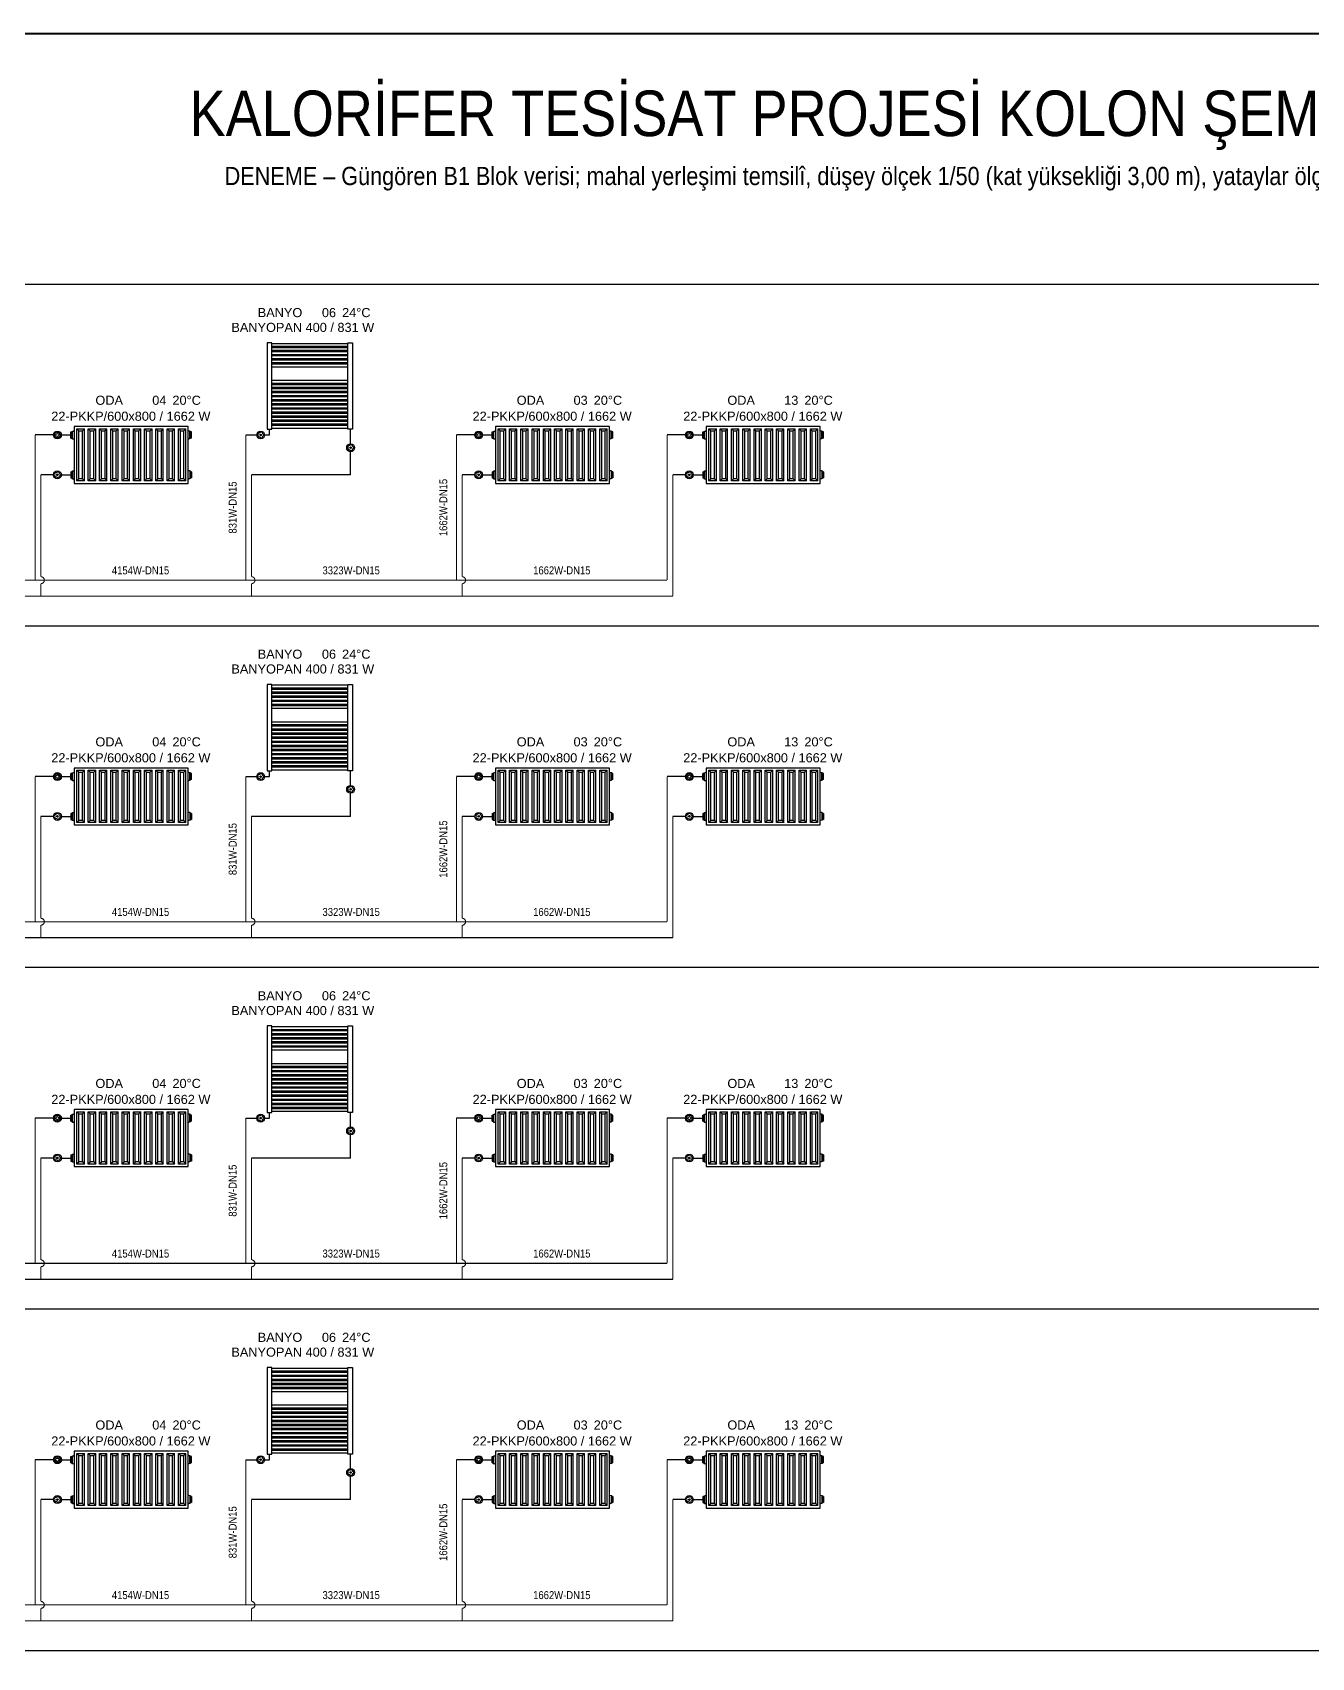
# Model space of a CAD drawing. Header units: centimetres. Extents: x -61 to 10101, y -10239 to 1521.
# Drawn here: x 2028 to 3151, y -3006 to -1579 of the extents above; entities that cross this region are included whole.
import ezdxf
from ezdxf.enums import TextEntityAlignment as Align

# ---------------------------------------------------------------- set-up
doc = ezdxf.new("R2010")
doc.units = ezdxf.units.CM
doc.linetypes.add('DASHED', pattern=[1.524, 1.27, -0.254])
doc.linetypes.add('ISITMA DONUS HATTI', pattern=[1.66, 1.57, -0.02, -0.07])
for name, color, linetype in [('MTY-ISITMA-DONUS-BORU', 30, 'ISITMA DONUS HATTI'), ('MTY-ISITMA-GIDIS-BORU', 10, 'Continuous'), ('MTY-RADYATÖR', 2, 'Continuous'), ('ROTAS-BASLIK', 7, 'Continuous'), ('ROTAS-DENEME', 1, 'Continuous'), ('ROTAS-ISITMA-CAP', 41, 'Continuous'), ('ROTAS-ISITMA-DONUS', 30, 'DASHED'), ('ROTAS-ISITMA-GIDIS', 10, 'Continuous'), ('ROTAS-KAT-BANDI', 8, 'Continuous'), ('ROTAS-MASKE', 7, 'Continuous'), ('ROTAS-PAFTA', 7, 'Continuous'), ('ROTAS-RADYATOR', 2, 'Continuous')]:
    doc.layers.add(name, color=color, linetype=linetype)
doc.styles.add('MTYCAPLT', font='arial.ttf', dxfattribs={"width": 0.65, "height": 1})
doc.styles.add('ROTAS', font='arial.ttf')

# ---------------------------------------------------------------- blocks, each defined once
blk = doc.blocks.new('MTY-RADYATOR KOLON')
at = {"layer": 'MTY-ISITMA-DONUS-BORU'}
for p, q in [((11, 22.5), (0, 22.5)), ((17.9, 22.5), (26.3, 22.5))]:
    blk.add_line(p, q, dxfattribs=at)
at = {"layer": 'MTY-ISITMA-GIDIS-BORU'}
for p, q in [((11, 57.5), (-5, 57.5)), ((17.9, 57.5), (26.3, 57.5))]:
    blk.add_line(p, q, dxfattribs=at)
at = {"layer": 'MTY-RADYATÖR', "color": 15}
for p, q in [((11.7, 57.5), (12.5, 57.5)), ((12.3, 58.4), (11.9, 58.5)), ((12.8, 59.1), (12.5, 59.4)), ((13.4, 60), (13.6, 59.6)), ((14.5, 60.2), (14.5, 59.4)), ((15.5, 60), (15.3, 59.6)), ((16.1, 59.1), (16.4, 59.4)), ((17.2, 57.5), (16.4, 57.5)), ((16.6, 58.4), (17, 58.5)), ((26.3, 60.2), (27.2, 60.2)), ((26.3, 58.8), (26.3, 60.2)), ((26.3, 58.8), (27.2, 58.8)), ((26.3, 56.2), (26.3, 58.8)), ((27.2, 60.2), (27.2, 60.7)), ((27.2, 60.7), (27.8, 60.7)), ((27.2, 58.8), (27.2, 60.2)), ((27.2, 56.2), (27.2, 58.8)), ((27.8, 60.9), (28.8, 61)), ((27.8, 60.7), (27.8, 60.9)), ((27.8, 54.3), (27.8, 60.7)), ((31.6, 17.2), (31.6, 63)), ((31.6, 63), (38.2, 63)), ((33.4, 61.3), (31.6, 63)), ((33.4, 19), (33.4, 61.3)), ((33.4, 61.3), (36.5, 61.3)), ((36.5, 61.3), (38.2, 63)), ((36.5, 19), (36.5, 61.3)), ((38.2, 17.2), (38.2, 63)), ((41.5, 17.2), (41.5, 63)), ((43.3, 61.3), (41.5, 63)), ((41.5, 63), (48.1, 63)), ((43.3, 19), (43.3, 61.3)), ((43.3, 61.3), (46.4, 61.3)), ((46.4, 61.3), (48.1, 63)), ((46.4, 19), (46.4, 61.3)), ((48.1, 17.2), (48.1, 63)), ((51.5, 17.2), (51.5, 63)), ((53.2, 61.3), (51.5, 63)), ((51.5, 63), (58, 63)), ((53.2, 19), (53.2, 61.3)), ((53.2, 61.3), (56.3, 61.3)), ((56.3, 61.3), (58, 63)), ((56.3, 19), (56.3, 61.3)), ((58, 17.2), (58, 63)), ((61.4, 17.2), (61.4, 63)), ((61.4, 63), (67.9, 63)), ((63.1, 61.3), (61.4, 63)), ((63.1, 19), (63.1, 61.3)), ((63.1, 61.3), (66.2, 61.3)), ((66.2, 61.3), (67.9, 63)), ((66.2, 19), (66.2, 61.3)), ((67.9, 17.2), (67.9, 63)), ((71.3, 17.2), (71.3, 63)), ((71.3, 63), (77.8, 63)), ((73, 61.3), (71.3, 63)), ((73, 19), (73, 61.3)), ((73, 61.3), (76.1, 61.3)), ((76.1, 61.3), (77.8, 63)), ((76.1, 19), (76.1, 61.3)), ((77.8, 17.2), (77.8, 63)), ((81.2, 17.2), (81.2, 63)), ((81.2, 63), (87.7, 63)), ((82.9, 61.3), (81.2, 63)), ((82.9, 19), (82.9, 61.3)), ((82.9, 61.3), (86, 61.3)), ((86, 61.3), (87.7, 63)), ((86, 19), (86, 61.3)), ((87.7, 17.2), (87.7, 63)), ((91.1, 17.2), (91.1, 63)), ((91.1, 63), (97.6, 63)), ((92.8, 61.3), (91.1, 63)), ((92.8, 19), (92.8, 61.3)), ((92.8, 61.3), (95.9, 61.3)), ((95.9, 61.3), (97.6, 63)), ((95.9, 19), (95.9, 61.3)), ((97.6, 17.2), (97.6, 63)), ((101, 17.2), (101, 63)), ((101, 63), (107.5, 63)), ((102.7, 61.3), (101, 63)), ((102.7, 19), (102.7, 61.3)), ((102.7, 61.3), (105.8, 61.3)), ((105.8, 61.3), (107.5, 63)), ((105.8, 19), (105.8, 61.3)), ((107.5, 17.2), (107.5, 63)), ((110.9, 17.2), (110.9, 63)), ((110.9, 63), (117.4, 63)), ((112.6, 61.3), (110.9, 63)), ((112.6, 19), (112.6, 61.3)), ((112.6, 61.3), (115.7, 61.3)), ((115.7, 61.3), (117.4, 63)), ((115.7, 19), (115.7, 61.3)), ((117.4, 17.2), (117.4, 63)), ((120.8, 17.2), (120.8, 63)), ((120.8, 63), (127.3, 63)), ((122.5, 61.3), (120.8, 63)), ((122.5, 19), (122.5, 61.3)), ((122.5, 61.3), (125.6, 61.3)), ((125.6, 61.3), (127.3, 63)), ((125.6, 19), (125.6, 61.3)), ((127.3, 17.2), (127.3, 63)), ((130.8, 60.9), (129.8, 61)), ((130.8, 60.7), (130.8, 60.9)), ((130.8, 54.3), (130.8, 60.7)), ((131.4, 60.7), (130.8, 60.7)), ((131.4, 60.2), (131.4, 60.7)), ((132.3, 60.2), (131.4, 60.2)), ((131.4, 58.8), (131.4, 60.2)), ((132.3, 58.8), (131.4, 58.8)), ((131.4, 56.2), (131.4, 58.8)), ((132.3, 58.8), (132.3, 60.2)), ((132.3, 56.2), (132.3, 58.8)), ((12.3, 56.6), (11.9, 56.5)), ((12.8, 55.9), (12.5, 55.6)), ((13.4, 55), (13.6, 55.4)), ((14.5, 54.8), (14.5, 55.6)), ((15.5, 55), (15.3, 55.4)), ((16.1, 55.9), (16.4, 55.6)), ((16.6, 56.6), (17, 56.5)), ((26.3, 56.2), (27.2, 56.2)), ((26.3, 54.8), (26.3, 56.2)), ((26.3, 54.8), (27.2, 54.8)), ((27.2, 54.8), (27.2, 56.2)), ((27.2, 54.3), (27.2, 54.8)), ((27.2, 54.3), (27.8, 54.3)), ((27.8, 54.1), (27.8, 54.3)), ((27.8, 54.1), (28.8, 54)), ((130.8, 54.1), (129.8, 54)), ((131.4, 54.3), (130.8, 54.3)), ((130.8, 54.1), (130.8, 54.3)), ((132.3, 56.2), (131.4, 56.2)), ((131.4, 54.8), (131.4, 56.2)), ((132.3, 54.8), (131.4, 54.8)), ((131.4, 54.3), (131.4, 54.8)), ((132.3, 54.8), (132.3, 56.2)), ((15.2, 22.5), (13.8, 22.5)), ((26.3, 25.2), (27.2, 25.2)), ((26.3, 25.2), (26.3, 23.8)), ((26.3, 23.8), (27.2, 23.8)), ((26.3, 23.8), (26.3, 21.2)), ((26.3, 21.2), (27.2, 21.2)), ((26.3, 21.2), (26.3, 19.8)), ((26.3, 19.8), (27.2, 19.8)), ((27.2, 25.7), (27.8, 25.7)), ((27.2, 25.7), (27.2, 25.2)), ((27.2, 25.2), (27.2, 23.8)), ((27.2, 23.8), (27.2, 21.2)), ((27.2, 21.2), (27.2, 19.8)), ((27.2, 19.8), (27.2, 19.3)), ((27.2, 19.3), (27.8, 19.3)), ((27.8, 25.9), (28.8, 26)), ((27.8, 25.9), (27.8, 25.7)), ((27.8, 25.7), (27.8, 19.3)), ((27.8, 19.3), (27.8, 19.1)), ((27.8, 19.1), (28.8, 19)), ((33.4, 19), (31.6, 17.2)), ((38.2, 17.2), (31.6, 17.2)), ((36.5, 19), (33.4, 19)), ((36.5, 19), (38.2, 17.2)), ((43.3, 19), (41.5, 17.2)), ((48.1, 17.2), (41.5, 17.2)), ((46.4, 19), (43.3, 19)), ((46.4, 19), (48.1, 17.2)), ((53.2, 19), (51.5, 17.2)), ((58, 17.2), (51.5, 17.2)), ((56.3, 19), (53.2, 19)), ((56.3, 19), (58, 17.2)), ((63.1, 19), (61.4, 17.2)), ((67.9, 17.2), (61.4, 17.2)), ((66.2, 19), (63.1, 19)), ((66.2, 19), (67.9, 17.2)), ((73, 19), (71.3, 17.2)), ((77.8, 17.2), (71.3, 17.2)), ((76.1, 19), (73, 19)), ((76.1, 19), (77.8, 17.2)), ((82.9, 19), (81.2, 17.2)), ((87.7, 17.2), (81.2, 17.2)), ((86, 19), (82.9, 19)), ((86, 19), (87.7, 17.2)), ((92.8, 19), (91.1, 17.2)), ((97.6, 17.2), (91.1, 17.2)), ((95.9, 19), (92.8, 19)), ((95.9, 19), (97.6, 17.2)), ((102.7, 19), (101, 17.2)), ((107.5, 17.2), (101, 17.2)), ((105.8, 19), (102.7, 19)), ((105.8, 19), (107.5, 17.2)), ((112.6, 19), (110.9, 17.2)), ((117.4, 17.2), (110.9, 17.2)), ((115.7, 19), (112.6, 19)), ((115.7, 19), (117.4, 17.2)), ((122.5, 19), (120.8, 17.2)), ((127.3, 17.2), (120.8, 17.2)), ((125.6, 19), (122.5, 19)), ((125.6, 19), (127.3, 17.2)), ((130.8, 25.9), (129.8, 26)), ((130.8, 19.1), (129.8, 19)), ((130.8, 25.9), (130.8, 25.7)), ((130.8, 25.7), (130.8, 19.3)), ((131.4, 25.7), (130.8, 25.7)), ((130.8, 19.3), (130.8, 19.1)), ((131.4, 19.3), (130.8, 19.3)), ((131.4, 25.7), (131.4, 25.2)), ((132.3, 25.2), (131.4, 25.2)), ((131.4, 25.2), (131.4, 23.8)), ((132.3, 23.8), (131.4, 23.8)), ((131.4, 23.8), (131.4, 21.2)), ((132.3, 21.2), (131.4, 21.2)), ((131.4, 21.2), (131.4, 19.8)), ((132.3, 19.8), (131.4, 19.8)), ((131.4, 19.8), (131.4, 19.3)), ((132.3, 25.2), (132.3, 23.8)), ((132.3, 23.8), (132.3, 21.2)), ((132.3, 21.2), (132.3, 19.8))]:
    blk.add_line(p, q, dxfattribs=at)
blk.add_lwpolyline([(129.3, 65), (29.3, 65), (29.3, 15), (129.3, 15)], close=True, dxfattribs=at)
for centre, radius in [((14.5, 57.5), 3.45), ((14.5, 57.5), 2.72), ((14.5, 57.5), 1.41), ((14.5, 22.5), 3.45), ((14.5, 22.5), 0.697)]:
    blk.add_circle(centre, radius, dxfattribs=at)
for centre, radius, start, end in [((28.7, 61.6), 0.575, 274, 350), ((129.8, 61.6), 0.575, 190, 266), ((28.7, 53.4), 0.575, 10, 86), ((129.8, 53.4), 0.575, 94, 170), ((12.6, 23.9), 0.622, 108, 180), ((10.3, 22.5), 2.15, 320.2532, 39.7468), ((12.6, 21.1), 0.622, 180, 252), ((12.5, 28.5), 4.01, 267.9571, 308.0429), ((13.1, 18.2), 2.44, 37.6114, 106.3886), ((15.2, 24.7), 0.622, 36, 108), ((15.2, 20.3), 0.622, 252, 324), ((18.5, 25.4), 2.8, 186.5365, 245.4635), ((18.3, 19.7), 2.6, 112.1116, 175.8884), ((16.8, 22.5), 0.622, 324, 36), ((28.7, 26.6), 0.575, 274, 350), ((28.7, 18.4), 0.575, 10, 86), ((129.8, 26.6), 0.575, 190, 266), ((129.8, 18.4), 0.575, 94, 170)]:
    blk.add_arc(centre, radius, start, end, dxfattribs=at)
at = {"layer": 'MTY-RADYATÖR', "color": 2, "style": 'MTYCAPLT', "width": 0.65}
for tag, p, height in [('MAHAL_001', (63.5, 86), 10), ('RAD_001', (69.6, 72.5), 10), ('NO_001', (33.9, 42.2), 15), ('DERECE_001', (86.3, 32.4), 10)]:
    blk.add_attdef(tag, p, '', height=height, dxfattribs=at)
blk = doc.blocks.new('MTY-RADYATÖR BANYOPAN KOLON')
at = {"layer": 'MTY-ISITMA-DONUS-BORU'}
for p, q in [((87, 49.7), (87, 62.5)), ((87, 22.5), (87, 42.8)), ((87, 22.5), (0, 22.5))]:
    blk.add_line(p, q, dxfattribs=at)
at = {"layer": 'MTY-ISITMA-GIDIS-BORU'}
for p, q in [((-5, 57.5), (4.6, 57.5)), ((11.5, 57.5), (15.7, 57.5)), ((15.7, 57.5), (15.7, 62.5))]:
    blk.add_line(p, q, dxfattribs=at)
at = {"layer": 'MTY-RADYATÖR', "color": 15}
for p, q in [((8.7, 57.5), (7.3, 57.5)), ((87.7, 46.3), (86.3, 46.3))]:
    blk.add_line(p, q, dxfattribs=at)
at = {"layer": 'MTY-RADYATÖR', "color": 15, "linetype": 'ByBlock'}
for points in [[(13.7, 138.5), (13.7, 62.5)], [(17.7, 138.5), (13.7, 138.5)], [(17.7, 62.5), (17.7, 138.5)], [(84.7, 137.7), (17.7, 137.7)], [(84.7, 135.2), (17.7, 135.2)], [(84.7, 134.1), (17.7, 134.1)], [(84.7, 131.6), (17.7, 131.6)], [(84.7, 130.5), (17.7, 130.5)], [(84.7, 62.5), (84.7, 138.5)], [(84.7, 138.5), (88.7, 138.5)], [(88.7, 138.5), (88.7, 62.5)], [(84.7, 128), (17.7, 128)], [(84.7, 126.9), (17.7, 126.9)], [(84.7, 124.4), (17.7, 124.4)], [(84.7, 123.3), (17.7, 123.3)], [(84.7, 120.8), (17.7, 120.8)], [(84.7, 119.7), (17.7, 119.7)], [(84.7, 117.2), (17.7, 117.2)], [(84.7, 105.3), (17.7, 105.3)], [(84.7, 102.8), (17.7, 102.8)], [(84.7, 101.7), (17.7, 101.7)], [(84.7, 99.2), (17.7, 99.2)], [(84.7, 98.1), (17.7, 98.1)], [(84.7, 95.6), (17.7, 95.6)], [(84.7, 94.5), (17.7, 94.5)], [(84.7, 92), (17.7, 92)], [(84.7, 90.9), (17.7, 90.9)], [(84.7, 88.4), (17.7, 88.4)], [(84.7, 87.3), (17.7, 87.3)], [(84.7, 84.8), (17.7, 84.8)], [(84.7, 83.7), (17.7, 83.7)], [(84.7, 81.2), (17.7, 81.2)], [(84.7, 80.1), (17.7, 80.1)], [(84.7, 77.6), (17.7, 77.6)], [(84.7, 76.5), (17.7, 76.5)], [(84.7, 74), (17.7, 74)], [(84.7, 72.9), (17.7, 72.9)], [(13.7, 62.5), (17.7, 62.5)], [(84.7, 70.4), (17.7, 70.4)], [(84.7, 69.3), (17.7, 69.3)], [(84.7, 66.9), (17.7, 66.9)], [(84.7, 65.7), (17.7, 65.7)], [(84.7, 63.2), (17.7, 63.2)], [(88.7, 62.5), (84.7, 62.5)]]:
    blk.add_lwpolyline(points, dxfattribs=at)
at = {"layer": 'MTY-RADYATÖR', "color": 15}
for centre, radius in [((8, 57.5), 3.45), ((8, 57.5), 0.697), ((87, 46.3), 3.45), ((87, 46.3), 0.697)]:
    blk.add_circle(centre, radius, dxfattribs=at)
for centre, radius, start, end in [((6.1, 58.9), 0.622, 108, 180), ((3.8, 57.5), 2.15, 320.2532, 39.7468), ((6.1, 63.5), 4.01, 267.9571, 308.0429), ((8.7, 59.7), 0.622, 36, 108), ((12, 60.4), 2.8, 186.5365, 245.4635), ((11.8, 54.7), 2.6, 112.1116, 175.8884), ((10.4, 57.5), 0.622, 324, 36), ((6.1, 56.1), 0.622, 180, 252), ((6.6, 53.2), 2.44, 37.6114, 106.3886), ((8.7, 55.3), 0.622, 252, 324), ((85.1, 47.7), 0.622, 108, 180), ((82.8, 46.3), 2.15, 320.2532, 39.7468), ((85.1, 44.9), 0.622, 180, 252), ((85, 52.3), 4.01, 267.9571, 308.0429), ((85.6, 42), 2.44, 37.6114, 106.3886), ((87.7, 48.5), 0.622, 36, 108), ((87.7, 44.1), 0.622, 252, 324), ((91, 49.2), 2.8, 186.5365, 245.4635), ((90.8, 43.5), 2.6, 112.1116, 175.8884), ((89.3, 46.3), 0.622, 324, 36)]:
    blk.add_arc(centre, radius, start, end, dxfattribs=at)
at = {"layer": 'MTY-RADYATÖR', "style": 'MTYCAPLT', "width": 0.65}
for tag, p, height in [('MAHAL_001', (35.4, 157.7), 10), ('RAD_001', (41.5, 142.7), 10), ('DERECE_001', (32.2, 111.8), 10), ('NO_001', (40.8, 78), 15)]:
    blk.add_attdef(tag, p, '', height=height, dxfattribs=at)

msp = doc.modelspace()

# ---------------------------------------------------------------- linework, layer by layer
at = {"layer": 'ROTAS-ISITMA-DONUS', "ltscale": 12, "const_width": 1}
for points in [[(2035, -2074), (2035, -2063, 1), (2035, -2057), (2035, -1967.5)], [(2220, -2074), (2220, -2063, 1), (2220, -2057), (2220, -1967.5)], [(2405, -2074), (2405, -2063, 1), (2405, -2057), (2405, -1967.5)], [(2035, -2374), (2035, -2363, 1), (2035, -2357), (2035, -2267.5)], [(2220, -2374), (2220, -2363, 1), (2220, -2357), (2220, -2267.5)], [(2405, -2374), (2405, -2363, 1), (2405, -2357), (2405, -2267.5)], [(2035, -2674), (2035, -2663, 1), (2035, -2657), (2035, -2567.5)], [(2220, -2674), (2220, -2663, 1), (2220, -2657), (2220, -2567.5)], [(2405, -2674), (2405, -2663, 1), (2405, -2657), (2405, -2567.5)], [(2035, -2974), (2035, -2963, 1), (2035, -2957), (2035, -2867.5)], [(2220, -2974), (2220, -2963, 1), (2220, -2957), (2220, -2867.5)], [(2405, -2974), (2405, -2963, 1), (2405, -2957), (2405, -2867.5)]]:
    msp.add_lwpolyline(points, format="xyb", dxfattribs=at)
for points in [[(2590, -2074), (2590, -1967.5)], [(1170, -2074), (2590, -2074)], [(2590, -2374), (2590, -2267.5)], [(1170, -2374), (2590, -2374)], [(2590, -2674), (2590, -2567.5)], [(1170, -2674), (2590, -2674)], [(2590, -2974), (2590, -2867.5)], [(1170, -2974), (2590, -2974)]]:
    msp.add_lwpolyline(points, dxfattribs=at)
at = {"layer": 'ROTAS-ISITMA-GIDIS', "const_width": 1}
for points in [[(2030, -2060), (2030, -1932.5)], [(2215, -2060), (2215, -1932.5)], [(2400, -2060), (2400, -1932.5)], [(2585, -2060), (2585, -1932.5)], [(1170, -2060), (2585, -2060)], [(2030, -2360), (2030, -2232.5)], [(2215, -2360), (2215, -2232.5)], [(2400, -2360), (2400, -2232.5)], [(2585, -2360), (2585, -2232.5)], [(1170, -2360), (2585, -2360)], [(2030, -2660), (2030, -2532.5)], [(2215, -2660), (2215, -2532.5)], [(2400, -2660), (2400, -2532.5)], [(2585, -2660), (2585, -2532.5)], [(1170, -2660), (2585, -2660)], [(2030, -2960), (2030, -2832.5)], [(2215, -2960), (2215, -2832.5)], [(2400, -2960), (2400, -2832.5)], [(2585, -2960), (2585, -2832.5)], [(1170, -2960), (2585, -2960)]]:
    msp.add_lwpolyline(points, dxfattribs=at)
at = {"layer": 'ROTAS-KAT-BANDI'}
for points in [[(0, -1800), (5400, -1800)], [(0, -2100), (5400, -2100)], [(0, -2400), (5400, -2400)], [(0, -2700), (5400, -2700)], [(0, -3000), (5400, -3000)]]:
    msp.add_lwpolyline(points, dxfattribs=at)

# ---------------------------------------------------------------- wipeouts: each hides what was drawn before it
for points in [[(2292.4, -1680), (3087.6, -1680), (3087.6, -1620), (2292.4, -1620)], [(2210.6, -1717), (3181.4, -1717), (3181.4, -1693), (2210.6, -1693)], [(2213, -1844), (2313, -1844), (2313, -1832), (2213, -1832)], [(2052.4, -1922), (2171.6, -1922), (2171.6, -1910), (2052.4, -1910)], [(2422.4, -1922), (2541.6, -1922), (2541.6, -1910), (2422.4, -1910)], [(2607.4, -1922), (2726.6, -1922), (2726.6, -1910), (2607.4, -1910)], [(2213, -2144), (2313, -2144), (2313, -2132), (2213, -2132)], [(2052.4, -2222), (2171.6, -2222), (2171.6, -2210), (2052.4, -2210)], [(2422.4, -2222), (2541.6, -2222), (2541.6, -2210), (2422.4, -2210)], [(2607.4, -2222), (2726.6, -2222), (2726.6, -2210), (2607.4, -2210)], [(2213, -2444), (2313, -2444), (2313, -2432), (2213, -2432)], [(2052.4, -2522), (2171.6, -2522), (2171.6, -2510), (2052.4, -2510)], [(2422.4, -2522), (2541.6, -2522), (2541.6, -2510), (2422.4, -2510)], [(2607.4, -2522), (2726.6, -2522), (2726.6, -2510), (2607.4, -2510)], [(2213, -2744), (2313, -2744), (2313, -2732), (2213, -2732)], [(2052.4, -2822), (2171.6, -2822), (2171.6, -2810), (2052.4, -2810)], [(2422.4, -2822), (2541.6, -2822), (2541.6, -2810), (2422.4, -2810)], [(2607.4, -2822), (2726.6, -2822), (2726.6, -2810), (2607.4, -2810)]]:
    msp.add_wipeout(points).dxf.layer = 'ROTAS-MASKE'

# ---------------------------------------------------------------- next in the draw order: texts
at = {"layer": 'ROTAS-BASLIK', "style": 'ROTAS', "width": 0.85}
msp.add_text('KALORİFER TESİSAT PROJESİ KOLON ŞEMASI', height=40, dxfattribs=at).set_placement((2700, -1650), align=Align.MIDDLE_CENTER)
at = {"layer": 'ROTAS-DENEME', "style": 'ROTAS', "width": 0.85}
msp.add_text('DENEME – Güngören B1 Blok verisi; mahal yerleşimi temsilî, düşey ölçek 1/50 (kat yüksekliği 3,00 m), yataylar ölçeksiz', height=16, dxfattribs=at).set_placement((2700, -1705), align=Align.MIDDLE_CENTER)

# ---------------------------------------------------------------- next in the draw order: wipeouts: each hides what was drawn before it
for points in [[(2229, -1831), (2257, -1831), (2257, -1819), (2229, -1819)], [(2279.2, -1831), (2292.8, -1831), (2292.8, -1819), (2279.2, -1819)], [(2083.8, -1908), (2102.2, -1908), (2102.2, -1896), (2083.8, -1896)], [(2130.2, -1908), (2143.8, -1908), (2143.8, -1896), (2130.2, -1896)], [(2453.8, -1908), (2472.2, -1908), (2472.2, -1896), (2453.8, -1896)], [(2500.2, -1908), (2513.8, -1908), (2513.8, -1896), (2500.2, -1896)], [(2638.8, -1908), (2657.2, -1908), (2657.2, -1896), (2638.8, -1896)], [(2685.2, -1908), (2698.8, -1908), (2698.8, -1896), (2685.2, -1896)], [(2210.8, -2015.8), (2210.8, -1980.2), (2200.2, -1980.2), (2200.2, -2015.8)], [(2101.2, -2058.8), (2140.3, -2058.8), (2140.3, -2048.2), (2101.2, -2048.2)], [(2286.2, -2058.8), (2325.3, -2058.8), (2325.3, -2048.2), (2286.2, -2048.2)], [(2471.2, -2058.8), (2510.3, -2058.8), (2510.3, -2048.2), (2471.2, -2048.2)], [(2229, -2131), (2257, -2131), (2257, -2119), (2229, -2119)], [(2279.2, -2131), (2292.8, -2131), (2292.8, -2119), (2279.2, -2119)], [(2083.8, -2208), (2102.2, -2208), (2102.2, -2196), (2083.8, -2196)], [(2130.2, -2208), (2143.8, -2208), (2143.8, -2196), (2130.2, -2196)], [(2453.8, -2208), (2472.2, -2208), (2472.2, -2196), (2453.8, -2196)], [(2500.2, -2208), (2513.8, -2208), (2513.8, -2196), (2500.2, -2196)], [(2638.8, -2208), (2657.2, -2208), (2657.2, -2196), (2638.8, -2196)], [(2685.2, -2208), (2698.8, -2208), (2698.8, -2196), (2685.2, -2196)], [(2210.8, -2315.8), (2210.8, -2280.2), (2200.2, -2280.2), (2200.2, -2315.8)], [(2101.2, -2358.8), (2140.3, -2358.8), (2140.3, -2348.2), (2101.2, -2348.2)], [(2286.2, -2358.8), (2325.3, -2358.8), (2325.3, -2348.2), (2286.2, -2348.2)], [(2471.2, -2358.8), (2510.3, -2358.8), (2510.3, -2348.2), (2471.2, -2348.2)], [(2229, -2431), (2257, -2431), (2257, -2419), (2229, -2419)], [(2279.2, -2431), (2292.8, -2431), (2292.8, -2419), (2279.2, -2419)], [(2083.8, -2508), (2102.2, -2508), (2102.2, -2496), (2083.8, -2496)], [(2130.2, -2508), (2143.8, -2508), (2143.8, -2496), (2130.2, -2496)], [(2453.8, -2508), (2472.2, -2508), (2472.2, -2496), (2453.8, -2496)], [(2500.2, -2508), (2513.8, -2508), (2513.8, -2496), (2500.2, -2496)], [(2638.8, -2508), (2657.2, -2508), (2657.2, -2496), (2638.8, -2496)], [(2685.2, -2508), (2698.8, -2508), (2698.8, -2496), (2685.2, -2496)], [(2210.8, -2615.8), (2210.8, -2580.2), (2200.2, -2580.2), (2200.2, -2615.8)], [(2101.2, -2658.8), (2140.3, -2658.8), (2140.3, -2648.2), (2101.2, -2648.2)], [(2286.2, -2658.8), (2325.3, -2658.8), (2325.3, -2648.2), (2286.2, -2648.2)], [(2471.2, -2658.8), (2510.3, -2658.8), (2510.3, -2648.2), (2471.2, -2648.2)], [(2229, -2731), (2257, -2731), (2257, -2719), (2229, -2719)], [(2279.2, -2731), (2292.8, -2731), (2292.8, -2719), (2279.2, -2719)], [(2083.8, -2808), (2102.2, -2808), (2102.2, -2796), (2083.8, -2796)], [(2130.2, -2808), (2143.8, -2808), (2143.8, -2796), (2130.2, -2796)], [(2453.8, -2808), (2472.2, -2808), (2472.2, -2796), (2453.8, -2796)], [(2500.2, -2808), (2513.8, -2808), (2513.8, -2796), (2500.2, -2796)], [(2638.8, -2808), (2657.2, -2808), (2657.2, -2796), (2638.8, -2796)], [(2685.2, -2808), (2698.8, -2808), (2698.8, -2796), (2685.2, -2796)], [(2210.8, -2915.8), (2210.8, -2880.2), (2200.2, -2880.2), (2200.2, -2915.8)], [(2101.2, -2958.8), (2140.3, -2958.8), (2140.3, -2948.2), (2101.2, -2948.2)], [(2286.2, -2958.8), (2325.3, -2958.8), (2325.3, -2948.2), (2286.2, -2948.2)], [(2471.2, -2958.8), (2510.3, -2958.8), (2510.3, -2948.2), (2471.2, -2948.2)]]:
    msp.add_wipeout(points).dxf.layer = 'ROTAS-MASKE'

# ---------------------------------------------------------------- next in the draw order: texts
at = {"layer": 'ROTAS-ISITMA-CAP', "style": 'ROTAS', "width": 0.85}
for p in [(2209, -1996.2), (2209, -2296.2), (2209, -2596.2), (2209, -2896.2)]:
    msp.add_text('831W-DN15', height=7, rotation=90, dxfattribs=at).set_placement(p, align=Align.BOTTOM_CENTER)
for s, p in [('4154W-DN15', (2122.5, -2057)), ('3323W-DN15', (2307.5, -2057)), ('1662W-DN15', (2492.5, -2057)), ('4154W-DN15', (2122.5, -2357)), ('3323W-DN15', (2307.5, -2357)), ('1662W-DN15', (2492.5, -2357)), ('4154W-DN15', (2122.5, -2657)), ('3323W-DN15', (2307.5, -2657)), ('1662W-DN15', (2492.5, -2657)), ('4154W-DN15', (2122.5, -2957)), ('3323W-DN15', (2307.5, -2957)), ('1662W-DN15', (2492.5, -2957))]:
    msp.add_text(s, height=7, dxfattribs=at).set_placement(p, align=Align.BOTTOM_CENTER)

# ---------------------------------------------------------------- next in the draw order: wipeouts: each hides what was drawn before it
for points in [[(2298.4, -1831), (2321.6, -1831), (2321.6, -1819), (2298.4, -1819)], [(2149.4, -1908), (2172.6, -1908), (2172.6, -1896), (2149.4, -1896)], [(2519.4, -1908), (2542.6, -1908), (2542.6, -1896), (2519.4, -1896)], [(2704.4, -1908), (2727.6, -1908), (2727.6, -1896), (2704.4, -1896)], [(2298.4, -2131), (2321.6, -2131), (2321.6, -2119), (2298.4, -2119)], [(2149.4, -2208), (2172.6, -2208), (2172.6, -2196), (2149.4, -2196)], [(2519.4, -2208), (2542.6, -2208), (2542.6, -2196), (2519.4, -2196)], [(2704.4, -2208), (2727.6, -2208), (2727.6, -2196), (2704.4, -2196)], [(2298.4, -2431), (2321.6, -2431), (2321.6, -2419), (2298.4, -2419)], [(2149.4, -2508), (2172.6, -2508), (2172.6, -2496), (2149.4, -2496)], [(2519.4, -2508), (2542.6, -2508), (2542.6, -2496), (2519.4, -2496)], [(2704.4, -2508), (2727.6, -2508), (2727.6, -2496), (2704.4, -2496)], [(2298.4, -2731), (2321.6, -2731), (2321.6, -2719), (2298.4, -2719)], [(2149.4, -2808), (2172.6, -2808), (2172.6, -2796), (2149.4, -2796)], [(2519.4, -2808), (2542.6, -2808), (2542.6, -2796), (2519.4, -2796)], [(2704.4, -2808), (2727.6, -2808), (2727.6, -2796), (2704.4, -2796)]]:
    msp.add_wipeout(points).dxf.layer = 'ROTAS-MASKE'

# ---------------------------------------------------------------- next in the draw order: block references
at = {"layer": 'ROTAS-RADYATOR'}
ref = msp.add_blockref('MTY-RADYATÖR BANYOPAN KOLON', (2220, -1990), dxfattribs=at)
ref.add_attrib('RAD_001', 'BANYOPAN 400 / 831 W', dxfattribs={"layer": 'MTY-RADYATÖR', "height": 8, "style": 'MTYCAPLT'}).set_placement((2265, -1838), align=Align.MIDDLE_CENTER)
ref.add_attrib('NO_001', '06', dxfattribs={"layer": 'MTY-RADYATÖR', "height": 8, "style": 'MTYCAPLT'}).set_placement((2288, -1825), align=Align.MIDDLE_CENTER)
ref.add_attrib('DERECE_001', '24°C', dxfattribs={"layer": 'MTY-RADYATÖR', "height": 8, "style": 'MTYCAPLT'}).set_placement((2312, -1825), align=Align.MIDDLE_CENTER)
ref.add_attrib('MAHAL_001', 'BANYO', dxfattribs={"layer": 'MTY-RADYATÖR', "height": 8, "style": 'MTYCAPLT'}).set_placement((2245, -1825), align=Align.MIDDLE_CENTER)
ref = msp.add_blockref('MTY-RADYATOR KOLON', (2035, -1990), dxfattribs=at)
ref.add_attrib('RAD_001', '22-PKKP/600x800 / 1662 W', dxfattribs={"layer": 'MTY-RADYATÖR', "color": 2, "height": 8, "style": 'MTYCAPLT'}).set_placement((2114, -1916), align=Align.MIDDLE_CENTER)
ref.add_attrib('NO_001', '04', dxfattribs={"layer": 'MTY-RADYATÖR', "color": 2, "height": 8, "style": 'MTYCAPLT'}).set_placement((2139, -1902), align=Align.MIDDLE_CENTER)
ref.add_attrib('DERECE_001', '20°C', dxfattribs={"layer": 'MTY-RADYATÖR', "color": 2, "height": 8, "style": 'MTYCAPLT'}).set_placement((2163, -1902), align=Align.MIDDLE_CENTER)
ref.add_attrib('MAHAL_001', 'ODA', dxfattribs={"layer": 'MTY-RADYATÖR', "color": 2, "height": 8, "style": 'MTYCAPLT'}).set_placement((2095, -1902), align=Align.MIDDLE_CENTER)
ref = msp.add_blockref('MTY-RADYATOR KOLON', (2405, -1990), dxfattribs=at)
ref.add_attrib('RAD_001', '22-PKKP/600x800 / 1662 W', dxfattribs={"layer": 'MTY-RADYATÖR', "color": 2, "height": 8, "style": 'MTYCAPLT'}).set_placement((2484, -1916), align=Align.MIDDLE_CENTER)
ref.add_attrib('NO_001', '03', dxfattribs={"layer": 'MTY-RADYATÖR', "color": 2, "height": 8, "style": 'MTYCAPLT'}).set_placement((2509, -1902), align=Align.MIDDLE_CENTER)
ref.add_attrib('DERECE_001', '20°C', dxfattribs={"layer": 'MTY-RADYATÖR', "color": 2, "height": 8, "style": 'MTYCAPLT'}).set_placement((2533, -1902), align=Align.MIDDLE_CENTER)
ref.add_attrib('MAHAL_001', 'ODA', dxfattribs={"layer": 'MTY-RADYATÖR', "color": 2, "height": 8, "style": 'MTYCAPLT'}).set_placement((2465, -1902), align=Align.MIDDLE_CENTER)
ref = msp.add_blockref('MTY-RADYATOR KOLON', (2590, -1990), dxfattribs=at)
ref.add_attrib('RAD_001', '22-PKKP/600x800 / 1662 W', dxfattribs={"layer": 'MTY-RADYATÖR', "color": 2, "height": 8, "style": 'MTYCAPLT'}).set_placement((2669, -1916), align=Align.MIDDLE_CENTER)
ref.add_attrib('NO_001', '13', dxfattribs={"layer": 'MTY-RADYATÖR', "color": 2, "height": 8, "style": 'MTYCAPLT'}).set_placement((2694, -1902), align=Align.MIDDLE_CENTER)
ref.add_attrib('DERECE_001', '20°C', dxfattribs={"layer": 'MTY-RADYATÖR', "color": 2, "height": 8, "style": 'MTYCAPLT'}).set_placement((2718, -1902), align=Align.MIDDLE_CENTER)
ref.add_attrib('MAHAL_001', 'ODA', dxfattribs={"layer": 'MTY-RADYATÖR', "color": 2, "height": 8, "style": 'MTYCAPLT'}).set_placement((2650, -1902), align=Align.MIDDLE_CENTER)
ref = msp.add_blockref('MTY-RADYATÖR BANYOPAN KOLON', (2220, -2290), dxfattribs=at)
ref.add_attrib('RAD_001', 'BANYOPAN 400 / 831 W', dxfattribs={"layer": 'MTY-RADYATÖR', "height": 8, "style": 'MTYCAPLT'}).set_placement((2265, -2138), align=Align.MIDDLE_CENTER)
ref.add_attrib('NO_001', '06', dxfattribs={"layer": 'MTY-RADYATÖR', "height": 8, "style": 'MTYCAPLT'}).set_placement((2288, -2125), align=Align.MIDDLE_CENTER)
ref.add_attrib('DERECE_001', '24°C', dxfattribs={"layer": 'MTY-RADYATÖR', "height": 8, "style": 'MTYCAPLT'}).set_placement((2312, -2125), align=Align.MIDDLE_CENTER)
ref.add_attrib('MAHAL_001', 'BANYO', dxfattribs={"layer": 'MTY-RADYATÖR', "height": 8, "style": 'MTYCAPLT'}).set_placement((2245, -2125), align=Align.MIDDLE_CENTER)
ref = msp.add_blockref('MTY-RADYATOR KOLON', (2035, -2290), dxfattribs=at)
ref.add_attrib('RAD_001', '22-PKKP/600x800 / 1662 W', dxfattribs={"layer": 'MTY-RADYATÖR', "color": 2, "height": 8, "style": 'MTYCAPLT'}).set_placement((2114, -2216), align=Align.MIDDLE_CENTER)
ref.add_attrib('NO_001', '04', dxfattribs={"layer": 'MTY-RADYATÖR', "color": 2, "height": 8, "style": 'MTYCAPLT'}).set_placement((2139, -2202), align=Align.MIDDLE_CENTER)
ref.add_attrib('DERECE_001', '20°C', dxfattribs={"layer": 'MTY-RADYATÖR', "color": 2, "height": 8, "style": 'MTYCAPLT'}).set_placement((2163, -2202), align=Align.MIDDLE_CENTER)
ref.add_attrib('MAHAL_001', 'ODA', dxfattribs={"layer": 'MTY-RADYATÖR', "color": 2, "height": 8, "style": 'MTYCAPLT'}).set_placement((2095, -2202), align=Align.MIDDLE_CENTER)
ref = msp.add_blockref('MTY-RADYATOR KOLON', (2405, -2290), dxfattribs=at)
ref.add_attrib('RAD_001', '22-PKKP/600x800 / 1662 W', dxfattribs={"layer": 'MTY-RADYATÖR', "color": 2, "height": 8, "style": 'MTYCAPLT'}).set_placement((2484, -2216), align=Align.MIDDLE_CENTER)
ref.add_attrib('NO_001', '03', dxfattribs={"layer": 'MTY-RADYATÖR', "color": 2, "height": 8, "style": 'MTYCAPLT'}).set_placement((2509, -2202), align=Align.MIDDLE_CENTER)
ref.add_attrib('DERECE_001', '20°C', dxfattribs={"layer": 'MTY-RADYATÖR', "color": 2, "height": 8, "style": 'MTYCAPLT'}).set_placement((2533, -2202), align=Align.MIDDLE_CENTER)
ref.add_attrib('MAHAL_001', 'ODA', dxfattribs={"layer": 'MTY-RADYATÖR', "color": 2, "height": 8, "style": 'MTYCAPLT'}).set_placement((2465, -2202), align=Align.MIDDLE_CENTER)
ref = msp.add_blockref('MTY-RADYATOR KOLON', (2590, -2290), dxfattribs=at)
ref.add_attrib('RAD_001', '22-PKKP/600x800 / 1662 W', dxfattribs={"layer": 'MTY-RADYATÖR', "color": 2, "height": 8, "style": 'MTYCAPLT'}).set_placement((2669, -2216), align=Align.MIDDLE_CENTER)
ref.add_attrib('NO_001', '13', dxfattribs={"layer": 'MTY-RADYATÖR', "color": 2, "height": 8, "style": 'MTYCAPLT'}).set_placement((2694, -2202), align=Align.MIDDLE_CENTER)
ref.add_attrib('DERECE_001', '20°C', dxfattribs={"layer": 'MTY-RADYATÖR', "color": 2, "height": 8, "style": 'MTYCAPLT'}).set_placement((2718, -2202), align=Align.MIDDLE_CENTER)
ref.add_attrib('MAHAL_001', 'ODA', dxfattribs={"layer": 'MTY-RADYATÖR', "color": 2, "height": 8, "style": 'MTYCAPLT'}).set_placement((2650, -2202), align=Align.MIDDLE_CENTER)
ref = msp.add_blockref('MTY-RADYATÖR BANYOPAN KOLON', (2220, -2590), dxfattribs=at)
ref.add_attrib('RAD_001', 'BANYOPAN 400 / 831 W', dxfattribs={"layer": 'MTY-RADYATÖR', "height": 8, "style": 'MTYCAPLT'}).set_placement((2265, -2438), align=Align.MIDDLE_CENTER)
ref.add_attrib('NO_001', '06', dxfattribs={"layer": 'MTY-RADYATÖR', "height": 8, "style": 'MTYCAPLT'}).set_placement((2288, -2425), align=Align.MIDDLE_CENTER)
ref.add_attrib('DERECE_001', '24°C', dxfattribs={"layer": 'MTY-RADYATÖR', "height": 8, "style": 'MTYCAPLT'}).set_placement((2312, -2425), align=Align.MIDDLE_CENTER)
ref.add_attrib('MAHAL_001', 'BANYO', dxfattribs={"layer": 'MTY-RADYATÖR', "height": 8, "style": 'MTYCAPLT'}).set_placement((2245, -2425), align=Align.MIDDLE_CENTER)
ref = msp.add_blockref('MTY-RADYATOR KOLON', (2035, -2590), dxfattribs=at)
ref.add_attrib('RAD_001', '22-PKKP/600x800 / 1662 W', dxfattribs={"layer": 'MTY-RADYATÖR', "color": 2, "height": 8, "style": 'MTYCAPLT'}).set_placement((2114, -2516), align=Align.MIDDLE_CENTER)
ref.add_attrib('NO_001', '04', dxfattribs={"layer": 'MTY-RADYATÖR', "color": 2, "height": 8, "style": 'MTYCAPLT'}).set_placement((2139, -2502), align=Align.MIDDLE_CENTER)
ref.add_attrib('DERECE_001', '20°C', dxfattribs={"layer": 'MTY-RADYATÖR', "color": 2, "height": 8, "style": 'MTYCAPLT'}).set_placement((2163, -2502), align=Align.MIDDLE_CENTER)
ref.add_attrib('MAHAL_001', 'ODA', dxfattribs={"layer": 'MTY-RADYATÖR', "color": 2, "height": 8, "style": 'MTYCAPLT'}).set_placement((2095, -2502), align=Align.MIDDLE_CENTER)
ref = msp.add_blockref('MTY-RADYATOR KOLON', (2405, -2590), dxfattribs=at)
ref.add_attrib('RAD_001', '22-PKKP/600x800 / 1662 W', dxfattribs={"layer": 'MTY-RADYATÖR', "color": 2, "height": 8, "style": 'MTYCAPLT'}).set_placement((2484, -2516), align=Align.MIDDLE_CENTER)
ref.add_attrib('NO_001', '03', dxfattribs={"layer": 'MTY-RADYATÖR', "color": 2, "height": 8, "style": 'MTYCAPLT'}).set_placement((2509, -2502), align=Align.MIDDLE_CENTER)
ref.add_attrib('DERECE_001', '20°C', dxfattribs={"layer": 'MTY-RADYATÖR', "color": 2, "height": 8, "style": 'MTYCAPLT'}).set_placement((2533, -2502), align=Align.MIDDLE_CENTER)
ref.add_attrib('MAHAL_001', 'ODA', dxfattribs={"layer": 'MTY-RADYATÖR', "color": 2, "height": 8, "style": 'MTYCAPLT'}).set_placement((2465, -2502), align=Align.MIDDLE_CENTER)
ref = msp.add_blockref('MTY-RADYATOR KOLON', (2590, -2590), dxfattribs=at)
ref.add_attrib('RAD_001', '22-PKKP/600x800 / 1662 W', dxfattribs={"layer": 'MTY-RADYATÖR', "color": 2, "height": 8, "style": 'MTYCAPLT'}).set_placement((2669, -2516), align=Align.MIDDLE_CENTER)
ref.add_attrib('NO_001', '13', dxfattribs={"layer": 'MTY-RADYATÖR', "color": 2, "height": 8, "style": 'MTYCAPLT'}).set_placement((2694, -2502), align=Align.MIDDLE_CENTER)
ref.add_attrib('DERECE_001', '20°C', dxfattribs={"layer": 'MTY-RADYATÖR', "color": 2, "height": 8, "style": 'MTYCAPLT'}).set_placement((2718, -2502), align=Align.MIDDLE_CENTER)
ref.add_attrib('MAHAL_001', 'ODA', dxfattribs={"layer": 'MTY-RADYATÖR', "color": 2, "height": 8, "style": 'MTYCAPLT'}).set_placement((2650, -2502), align=Align.MIDDLE_CENTER)
ref = msp.add_blockref('MTY-RADYATÖR BANYOPAN KOLON', (2220, -2890), dxfattribs=at)
ref.add_attrib('RAD_001', 'BANYOPAN 400 / 831 W', dxfattribs={"layer": 'MTY-RADYATÖR', "height": 8, "style": 'MTYCAPLT'}).set_placement((2265, -2738), align=Align.MIDDLE_CENTER)
ref.add_attrib('NO_001', '06', dxfattribs={"layer": 'MTY-RADYATÖR', "height": 8, "style": 'MTYCAPLT'}).set_placement((2288, -2725), align=Align.MIDDLE_CENTER)
ref.add_attrib('DERECE_001', '24°C', dxfattribs={"layer": 'MTY-RADYATÖR', "height": 8, "style": 'MTYCAPLT'}).set_placement((2312, -2725), align=Align.MIDDLE_CENTER)
ref.add_attrib('MAHAL_001', 'BANYO', dxfattribs={"layer": 'MTY-RADYATÖR', "height": 8, "style": 'MTYCAPLT'}).set_placement((2245, -2725), align=Align.MIDDLE_CENTER)
ref = msp.add_blockref('MTY-RADYATOR KOLON', (2035, -2890), dxfattribs=at)
ref.add_attrib('RAD_001', '22-PKKP/600x800 / 1662 W', dxfattribs={"layer": 'MTY-RADYATÖR', "color": 2, "height": 8, "style": 'MTYCAPLT'}).set_placement((2114, -2816), align=Align.MIDDLE_CENTER)
ref.add_attrib('NO_001', '04', dxfattribs={"layer": 'MTY-RADYATÖR', "color": 2, "height": 8, "style": 'MTYCAPLT'}).set_placement((2139, -2802), align=Align.MIDDLE_CENTER)
ref.add_attrib('DERECE_001', '20°C', dxfattribs={"layer": 'MTY-RADYATÖR', "color": 2, "height": 8, "style": 'MTYCAPLT'}).set_placement((2163, -2802), align=Align.MIDDLE_CENTER)
ref.add_attrib('MAHAL_001', 'ODA', dxfattribs={"layer": 'MTY-RADYATÖR', "color": 2, "height": 8, "style": 'MTYCAPLT'}).set_placement((2095, -2802), align=Align.MIDDLE_CENTER)
ref = msp.add_blockref('MTY-RADYATOR KOLON', (2405, -2890), dxfattribs=at)
ref.add_attrib('RAD_001', '22-PKKP/600x800 / 1662 W', dxfattribs={"layer": 'MTY-RADYATÖR', "color": 2, "height": 8, "style": 'MTYCAPLT'}).set_placement((2484, -2816), align=Align.MIDDLE_CENTER)
ref.add_attrib('NO_001', '03', dxfattribs={"layer": 'MTY-RADYATÖR', "color": 2, "height": 8, "style": 'MTYCAPLT'}).set_placement((2509, -2802), align=Align.MIDDLE_CENTER)
ref.add_attrib('DERECE_001', '20°C', dxfattribs={"layer": 'MTY-RADYATÖR', "color": 2, "height": 8, "style": 'MTYCAPLT'}).set_placement((2533, -2802), align=Align.MIDDLE_CENTER)
ref.add_attrib('MAHAL_001', 'ODA', dxfattribs={"layer": 'MTY-RADYATÖR', "color": 2, "height": 8, "style": 'MTYCAPLT'}).set_placement((2465, -2802), align=Align.MIDDLE_CENTER)
ref = msp.add_blockref('MTY-RADYATOR KOLON', (2590, -2890), dxfattribs=at)
ref.add_attrib('RAD_001', '22-PKKP/600x800 / 1662 W', dxfattribs={"layer": 'MTY-RADYATÖR', "color": 2, "height": 8, "style": 'MTYCAPLT'}).set_placement((2669, -2816), align=Align.MIDDLE_CENTER)
ref.add_attrib('NO_001', '13', dxfattribs={"layer": 'MTY-RADYATÖR', "color": 2, "height": 8, "style": 'MTYCAPLT'}).set_placement((2694, -2802), align=Align.MIDDLE_CENTER)
ref.add_attrib('DERECE_001', '20°C', dxfattribs={"layer": 'MTY-RADYATÖR', "color": 2, "height": 8, "style": 'MTYCAPLT'}).set_placement((2718, -2802), align=Align.MIDDLE_CENTER)
ref.add_attrib('MAHAL_001', 'ODA', dxfattribs={"layer": 'MTY-RADYATÖR', "color": 2, "height": 8, "style": 'MTYCAPLT'}).set_placement((2650, -2802), align=Align.MIDDLE_CENTER)

# ---------------------------------------------------------------- next in the draw order: wipeouts: each hides what was drawn before it
for points in [[(2395.8, -2017.6), (2395.8, -1978.4), (2385.2, -1978.4), (2385.2, -2017.6)], [(2395.8, -2317.6), (2395.8, -2278.4), (2385.2, -2278.4), (2385.2, -2317.6)], [(2395.8, -2617.6), (2395.8, -2578.4), (2385.2, -2578.4), (2385.2, -2617.6)], [(2395.8, -2917.6), (2395.8, -2878.4), (2385.2, -2878.4), (2385.2, -2917.6)]]:
    msp.add_wipeout(points).dxf.layer = 'ROTAS-MASKE'

# ---------------------------------------------------------------- next in the draw order: linework, layer by layer
at = {"layer": 'ROTAS-PAFTA', "const_width": 2}
msp.add_lwpolyline([(-40, -4430), (5440, -4430), (5440, -1580), (-40, -1580)], close=True, dxfattribs=at)

# ---------------------------------------------------------------- next in the draw order: texts
at = {"layer": 'ROTAS-ISITMA-CAP', "style": 'ROTAS', "width": 0.85}
for p in [(2394, -1996.2), (2394, -2296.2), (2394, -2596.2), (2394, -2896.2)]:
    msp.add_text('1662W-DN15', height=7, rotation=90, dxfattribs=at).set_placement(p, align=Align.BOTTOM_CENTER)

doc.saveas('drawing.dxf')
